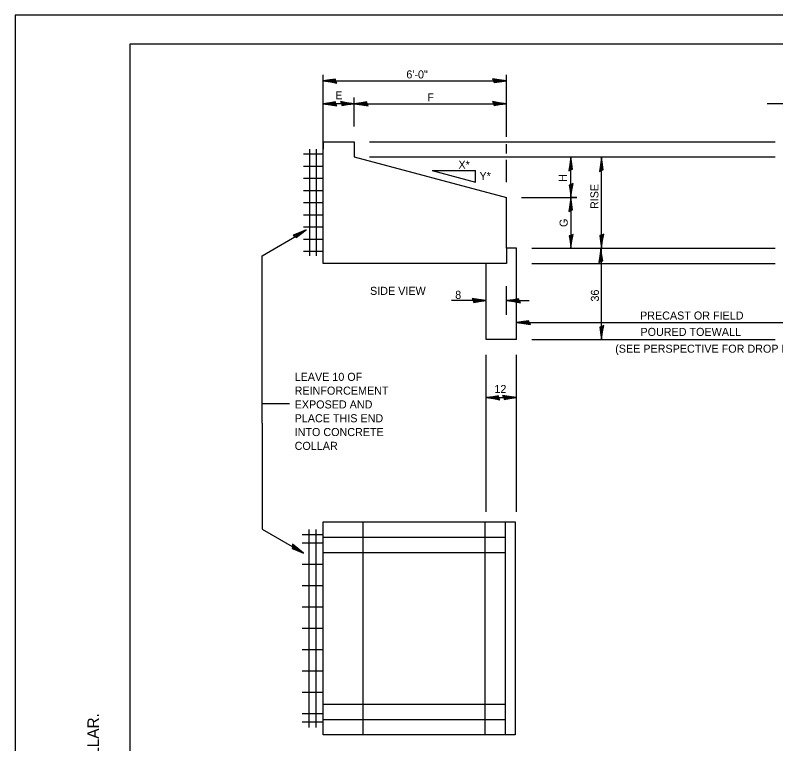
# Model space of a CAD drawing. Extents: x -0.01 to 2.83, y -0.16 to 1.83.
# Drawn here: x 0 to 1.102, y 0.778 to 1.833 of the extents above; entities that cross this region are included whole.
import ezdxf

# ---------------------------------------------------------------- set-up
doc = ezdxf.new("R2010")
doc.units = 0
for name, color, linetype in [('RD_Pr_Roadway_Dimensions', 7, 'Continuous'), ('RD_Pr_Roadway_Notes', 7, 'Continuous'), ('SH_General_Details', 7, 'Continuous'), ('SH_Printer_Plotting_Border', 7, 'Continuous')]:
    doc.layers.add(name, color=color, linetype=linetype)

msp = doc.modelspace()

# ---------------------------------------------------------------- linework, layer by layer
at = {"layer": 'RD_Pr_Roadway_Dimensions'}
for p, q in [((0.4461, 1.6721), (0.4461, 1.747)), ((0.712, 1.7382), (0.712, 1.747)), ((0.4461, 1.7382), (0.712, 1.7382)), ((0.712, 1.6569), (0.712, 1.7382)), ((0.4914, 1.7051), (0.4914, 1.714)), ((0.4914, 1.7051), (0.4461, 1.7051)), ((0.4914, 1.6721), (0.4914, 1.7051)), ((0.4914, 1.7051), (0.712, 1.7051)), ((1.1235, 1.7051), (1.0897, 1.7051)), ((0.5135, 1.65), (1.1014, 1.65)), ((0.712, 1.6456), (0.712, 1.6464)), ((0.712, 1.6328), (0.712, 1.6456)), ((0.5135, 1.628), (1.1014, 1.628)), ((0.712, 1.5912), (0.712, 1.6238)), ((0.8054, 1.5692), (0.8054, 1.628)), ((0.8497, 1.4956), (0.8497, 1.628)), ((0.734, 1.5692), (0.8142, 1.5692)), ((0.8142, 1.5692), (0.8054, 1.5692)), ((0.8054, 1.5692), (0.8054, 1.4956)), ((0.7486, 1.4956), (1.1014, 1.4956)), ((0.8497, 1.3633), (0.8497, 1.4956)), ((0.7486, 1.4736), (1.1014, 1.4736)), ((0.712, 1.3991), (0.712, 1.4406)), ((0.6824, 1.4198), (0.6324, 1.4198)), ((0.712, 1.4198), (0.7447, 1.4198)), ((0.7265, 1.3882), (1.1235, 1.3882)), ((0.7486, 1.3633), (1.1014, 1.3633)), ((0.6824, 1.1138), (0.6824, 1.3413)), ((0.7265, 1.1138), (0.7265, 1.3413)), ((0.6824, 1.2792), (0.7265, 1.2792))]:
    msp.add_line(p, q, dxfattribs=at)
for points in [[(0.4647, 1.738), (0.4641, 1.7407), (0.4562, 1.7395), (0.4461, 1.7382), (0.4569, 1.7367), (0.4663, 1.7351), (0.4647, 1.738), (0.4639, 1.7398), (0.4529, 1.7382), (0.4649, 1.7361), (0.4631, 1.7384), (0.4581, 1.7381), (0.4629, 1.7374)], [(0.6934, 1.7385), (0.6941, 1.7357), (0.7019, 1.7369), (0.712, 1.7382), (0.7012, 1.7397), (0.6918, 1.7413), (0.6934, 1.7385), (0.6943, 1.7367), (0.7052, 1.7382), (0.6932, 1.7403), (0.695, 1.738), (0.7, 1.7383), (0.6952, 1.7391)], [(0.4647, 1.7049), (0.4641, 1.7076), (0.4562, 1.7064), (0.4461, 1.7051), (0.4569, 1.7036), (0.4663, 1.702), (0.4647, 1.7049), (0.4639, 1.7067), (0.4529, 1.7051), (0.4649, 1.703), (0.4631, 1.7054), (0.4581, 1.705), (0.4629, 1.7043)], [(0.4729, 1.7054), (0.4735, 1.7026), (0.4814, 1.7039), (0.4914, 1.7051), (0.4807, 1.7066), (0.4713, 1.7083), (0.4729, 1.7054), (0.4737, 1.7036), (0.4847, 1.7051), (0.4727, 1.7072), (0.4745, 1.7049), (0.4795, 1.7052), (0.4747, 1.706)], [(0.51, 1.7049), (0.5094, 1.7076), (0.5015, 1.7064), (0.4914, 1.7051), (0.5022, 1.7036), (0.5117, 1.702), (0.51, 1.7049), (0.5092, 1.7067), (0.4982, 1.7051), (0.5102, 1.703), (0.5084, 1.7054), (0.5034, 1.705), (0.5082, 1.7043)], [(0.6934, 1.7054), (0.6941, 1.7026), (0.7019, 1.7039), (0.712, 1.7051), (0.7012, 1.7066), (0.6918, 1.7083), (0.6934, 1.7054), (0.6943, 1.7036), (0.7052, 1.7051), (0.6932, 1.7072), (0.695, 1.7049), (0.7, 1.7052), (0.6952, 1.706)], [(0.8051, 1.6094), (0.8079, 1.6101), (0.8067, 1.6179), (0.8054, 1.628), (0.8039, 1.6172), (0.8023, 1.6077), (0.8051, 1.6094), (0.8069, 1.6102), (0.8054, 1.6212), (0.8033, 1.6092), (0.8056, 1.611), (0.8053, 1.616), (0.8045, 1.6112)], [(0.8495, 1.6086), (0.8523, 1.6093), (0.8511, 1.6171), (0.8498, 1.6272), (0.8483, 1.6164), (0.8467, 1.607), (0.8495, 1.6086), (0.8514, 1.6094), (0.8498, 1.6204), (0.8477, 1.6084), (0.85, 1.6102), (0.8497, 1.6152), (0.849, 1.6104)], [(0.8057, 1.5877), (0.8029, 1.5871), (0.8041, 1.5793), (0.8054, 1.5692), (0.8069, 1.5799), (0.8085, 1.5894), (0.8057, 1.5877), (0.8039, 1.5869), (0.8054, 1.576), (0.8075, 1.5879), (0.8052, 1.5861), (0.8055, 1.5811), (0.8062, 1.5859)], [(0.8051, 1.5506), (0.8079, 1.5513), (0.8067, 1.559), (0.8054, 1.5692), (0.8039, 1.5584), (0.8023, 1.549), (0.8051, 1.5506), (0.8069, 1.5514), (0.8054, 1.5624), (0.8033, 1.5504), (0.8056, 1.5522), (0.8053, 1.5572), (0.8045, 1.5524)], [(0.8057, 1.5142), (0.8029, 1.5135), (0.8041, 1.5058), (0.8054, 1.4956), (0.8069, 1.5064), (0.8085, 1.5158), (0.8057, 1.5142), (0.8039, 1.5134), (0.8054, 1.5024), (0.8075, 1.5144), (0.8052, 1.5126), (0.8055, 1.5076), (0.8062, 1.5124)], [(0.8501, 1.5146), (0.8473, 1.5139), (0.8485, 1.5061), (0.8498, 1.496), (0.8513, 1.5068), (0.8529, 1.5162), (0.8501, 1.5146), (0.8483, 1.5138), (0.8498, 1.5028), (0.8519, 1.5148), (0.8496, 1.513), (0.8499, 1.508), (0.8506, 1.5128)], [(0.8488, 1.4765), (0.8515, 1.4772), (0.8503, 1.485), (0.849, 1.4951), (0.8475, 1.4843), (0.8459, 1.4749), (0.8488, 1.4765), (0.8506, 1.4774), (0.849, 1.4883), (0.8469, 1.4764), (0.8493, 1.4781), (0.849, 1.4832), (0.8482, 1.4783)], [(0.6639, 1.42), (0.6645, 1.4172), (0.6723, 1.4185), (0.6824, 1.4198), (0.6717, 1.4213), (0.6622, 1.4229), (0.6639, 1.42), (0.6647, 1.4182), (0.6757, 1.4198), (0.6637, 1.4219), (0.6654, 1.4196), (0.6705, 1.4199), (0.6657, 1.4206)], [(0.7306, 1.4195), (0.7299, 1.4223), (0.7221, 1.4211), (0.712, 1.4198), (0.7227, 1.4183), (0.7322, 1.4167), (0.7306, 1.4195), (0.7297, 1.4213), (0.7188, 1.4198), (0.7307, 1.4177), (0.7289, 1.42), (0.7239, 1.4197), (0.7287, 1.4189)], [(0.7451, 1.3879), (0.7445, 1.3907), (0.7366, 1.3895), (0.7265, 1.3882), (0.7373, 1.3867), (0.7467, 1.3851), (0.7451, 1.3879), (0.7443, 1.3898), (0.7333, 1.3882), (0.7453, 1.3861), (0.7435, 1.3884), (0.7385, 1.3881), (0.7433, 1.3874)], [(0.8501, 1.3821), (0.8473, 1.3815), (0.8485, 1.3737), (0.8498, 1.3636), (0.8513, 1.3743), (0.8529, 1.3838), (0.8501, 1.3821), (0.8483, 1.3813), (0.8498, 1.3703), (0.8519, 1.3823), (0.8496, 1.3805), (0.8499, 1.3755), (0.8506, 1.3803)], [(0.701, 1.2789), (0.7004, 1.2817), (0.6925, 1.2805), (0.6824, 1.2792), (0.6932, 1.2777), (0.7026, 1.276), (0.701, 1.2789), (0.7002, 1.2807), (0.6892, 1.2792), (0.7012, 1.2771), (0.6994, 1.2794), (0.6944, 1.2791), (0.6992, 1.2783)], [(0.708, 1.2794), (0.7086, 1.2767), (0.7164, 1.2779), (0.7265, 1.2792), (0.7158, 1.2807), (0.7063, 1.2823), (0.708, 1.2794), (0.7088, 1.2776), (0.7198, 1.2792), (0.7078, 1.2813), (0.7095, 1.2789), (0.7146, 1.2793), (0.7098, 1.28)]]:
    msp.add_lwpolyline(points, dxfattribs=at)
at = {"layer": 'RD_Pr_Roadway_Notes'}
for p, q in [((0.6045, 1.6082), (0.667, 1.5916)), ((0.6045, 1.6082), (0.667, 1.6082)), ((0.667, 1.5916), (0.667, 1.6082)), ((0.3577, 1.4846), (0.4195, 1.5203)), ((0.3577, 1.242), (0.3577, 1.4846)), ((0.3973, 1.2702), (0.359, 1.2702)), ((0.3577, 1.242), (0.3577, 1.0885)), ((0.3577, 1.0885), (0.4172, 1.0541))]:
    msp.add_line(p, q, dxfattribs=at)
for points in [[(0.4055, 1.513), (0.4074, 1.511), (0.4136, 1.5159), (0.4217, 1.5221), (0.4117, 1.5179), (0.4027, 1.5146), (0.4055, 1.513), (0.4071, 1.5118), (0.4159, 1.5187), (0.4044, 1.5145), (0.4071, 1.5134), (0.4113, 1.5161), (0.4067, 1.5144)], [(0.4021, 1.0636), (0.4012, 1.0608), (0.4086, 1.0579), (0.418, 1.054), (0.4094, 1.0607), (0.4021, 1.0669), (0.4021, 1.0636), (0.4019, 1.0615), (0.4122, 1.0574), (0.4028, 1.0652), (0.4032, 1.0623), (0.4077, 1.0601), (0.4039, 1.0631)]]:
    msp.add_lwpolyline(points, dxfattribs=at)
at = {"layer": 'SH_General_Details'}
for p, q in [((0, 1.8333), (0, 0)), ((2.8333, 1.8333), (0, 1.8333)), ((0.4461, 1.65), (0.4461, 1.6721)), ((0.4461, 1.65), (0.4461, 1.639)), ((0.4461, 1.4736), (0.4461, 1.65)), ((0.4461, 1.65), (0.4914, 1.65)), ((0.4914, 1.65), (0.4914, 1.628)), ((0.4178, 1.6324), (0.4461, 1.6324)), ((0.4272, 1.4846), (0.4272, 1.639)), ((0.4367, 1.4846), (0.4367, 1.639)), ((0.4914, 1.628), (0.712, 1.5692)), ((0.4178, 1.6147), (0.4461, 1.6147)), ((0.4178, 1.5971), (0.4461, 1.5971)), ((0.4178, 1.5794), (0.4461, 1.5794)), ((0.712, 1.4956), (0.712, 1.5692)), ((0.4178, 1.5618), (0.4461, 1.5618)), ((0.4178, 1.5442), (0.4461, 1.5442)), ((0.4178, 1.5265), (0.4461, 1.5265)), ((0.4178, 1.5089), (0.4461, 1.5089)), ((0.4178, 1.4912), (0.4461, 1.4912)), ((0.7265, 1.4956), (0.712, 1.4956)), ((0.712, 1.4956), (0.712, 1.4736)), ((0.7265, 1.3633), (0.7265, 1.4956)), ((0.712, 1.4736), (0.4461, 1.4736)), ((0.6824, 1.4202), (0.6824, 1.4736)), ((0.6824, 1.3633), (0.6824, 1.4194)), ((0.7265, 1.3633), (0.6824, 1.3633)), ((0.4461, 0.7904), (0.4461, 1.0991)), ((0.4461, 1.0991), (0.7247, 1.0991)), ((0.5042, 0.7904), (0.5042, 1.0991)), ((0.6806, 1.0991), (0.6806, 0.7904)), ((0.7102, 1.0991), (0.7102, 0.7904)), ((0.7247, 1.0991), (0.7247, 0.7904)), ((0.4461, 1.0805), (0.416, 1.0805)), ((0.426, 0.8014), (0.426, 1.0881)), ((0.4361, 0.8014), (0.4361, 1.0881)), ((0.4461, 1.0771), (0.5042, 1.0771)), ((0.5042, 1.0771), (0.7102, 1.0771)), ((0.4461, 1.0682), (0.416, 1.0682)), ((0.4461, 1.055), (0.5042, 1.055)), ((0.5042, 1.055), (0.7102, 1.055)), ((0.4461, 1.0374), (0.416, 1.0374)), ((0.4461, 1.0065), (0.416, 1.0065)), ((0.4461, 0.9756), (0.416, 0.9756)), ((0.4461, 0.9447), (0.416, 0.9447)), ((0.4461, 0.9139), (0.416, 0.9139)), ((0.4461, 0.883), (0.416, 0.883)), ((0.4461, 0.8521), (0.416, 0.8521)), ((0.5042, 0.8345), (0.4461, 0.8345)), ((0.7102, 0.8345), (0.5042, 0.8345)), ((0.4461, 0.8212), (0.416, 0.8212)), ((0.4461, 0.8088), (0.416, 0.8088)), ((0.5042, 0.8124), (0.4461, 0.8124)), ((0.7102, 0.8124), (0.5042, 0.8124)), ((0.4461, 0.7904), (0.4461, 0.7904)), ((0.7247, 0.7904), (0.4461, 0.7904))]:
    msp.add_line(p, q, dxfattribs=at)
msp.add_lwpolyline([(0.1667, 1.7917), (2.7917, 1.7917), (2.7917, 0.0417), (0.1667, 0.0417)], close=True, dxfattribs=at)
at = {"layer": 'SH_Printer_Plotting_Border'}
msp.add_lwpolyline([(0, 0), (2.8333, 0), (2.8333, 1.8333), (0, 1.8333)], close=True, dxfattribs=at)

# ---------------------------------------------------------------- texts
at = {"layer": 'RD_Pr_Roadway_Dimensions'}
for s, height, p in [('6\'-0"', 0.01167, (0.5669, 1.7417)), ('E', 0.0117, (0.4639, 1.7114)), ('F', 0.0117, (0.5973, 1.7084)), ('8', 0.0117, (0.6377, 1.4223)), ('PRECAST OR FIELD', 0.011667, (0.9056, 1.3923)), ('POURED TOEWALL', 0.011667, (0.9062, 1.3686)), ('(SEE PERSPECTIVE FOR DROP BOX END SECTION)', 0.011667, (0.8696, 1.3443)), ('12', 0.01167, (0.6945, 1.2859))]:
    msp.add_text(s, height=height, dxfattribs=at).set_placement(p)
for s, height, p in [('H', 0.0117, (0.7995, 1.592)), ('RISE', 0.01167, (0.8453, 1.5525)), ('G', 0.0117, (0.8007, 1.5264)), ('36', 0.01167, (0.846, 1.4184))]:
    msp.add_text(s, height=height, rotation=90, dxfattribs=at).set_placement(p)
at = {"layer": 'RD_Pr_Roadway_Notes'}
for s, height, p in [('X*', 0.01167, (0.6424, 1.6109)), ('Y*', 0.01167, (0.6729, 1.5946)), ('LEAVE 10 OF', 0.011667, (0.405, 1.3035)), ('REINFORCEMENT ', 0.011667, (0.405, 1.2835)), ('EXPOSED AND ', 0.011667, (0.405, 1.2635)), ('PLACE THIS END ', 0.011667, (0.405, 1.2435)), ('INTO CONCRETE ', 0.011667, (0.405, 1.2235)), ('COLLAR', 0.01167, (0.405, 1.2035))]:
    msp.add_text(s, height=height, dxfattribs=at).set_placement(p)
msp.add_text('    2.  TO BE USED IN CONJUNCTION WITH CONCRETE COLLAR.', height=0.016667, rotation=90, dxfattribs=at).set_placement((0.1213, 0.1385))
at = {"layer": 'SH_General_Details'}
msp.add_text('SIDE VIEW', height=0.01167, dxfattribs=at).set_placement((0.5143, 1.4281))

doc.saveas('drawing.dxf')
